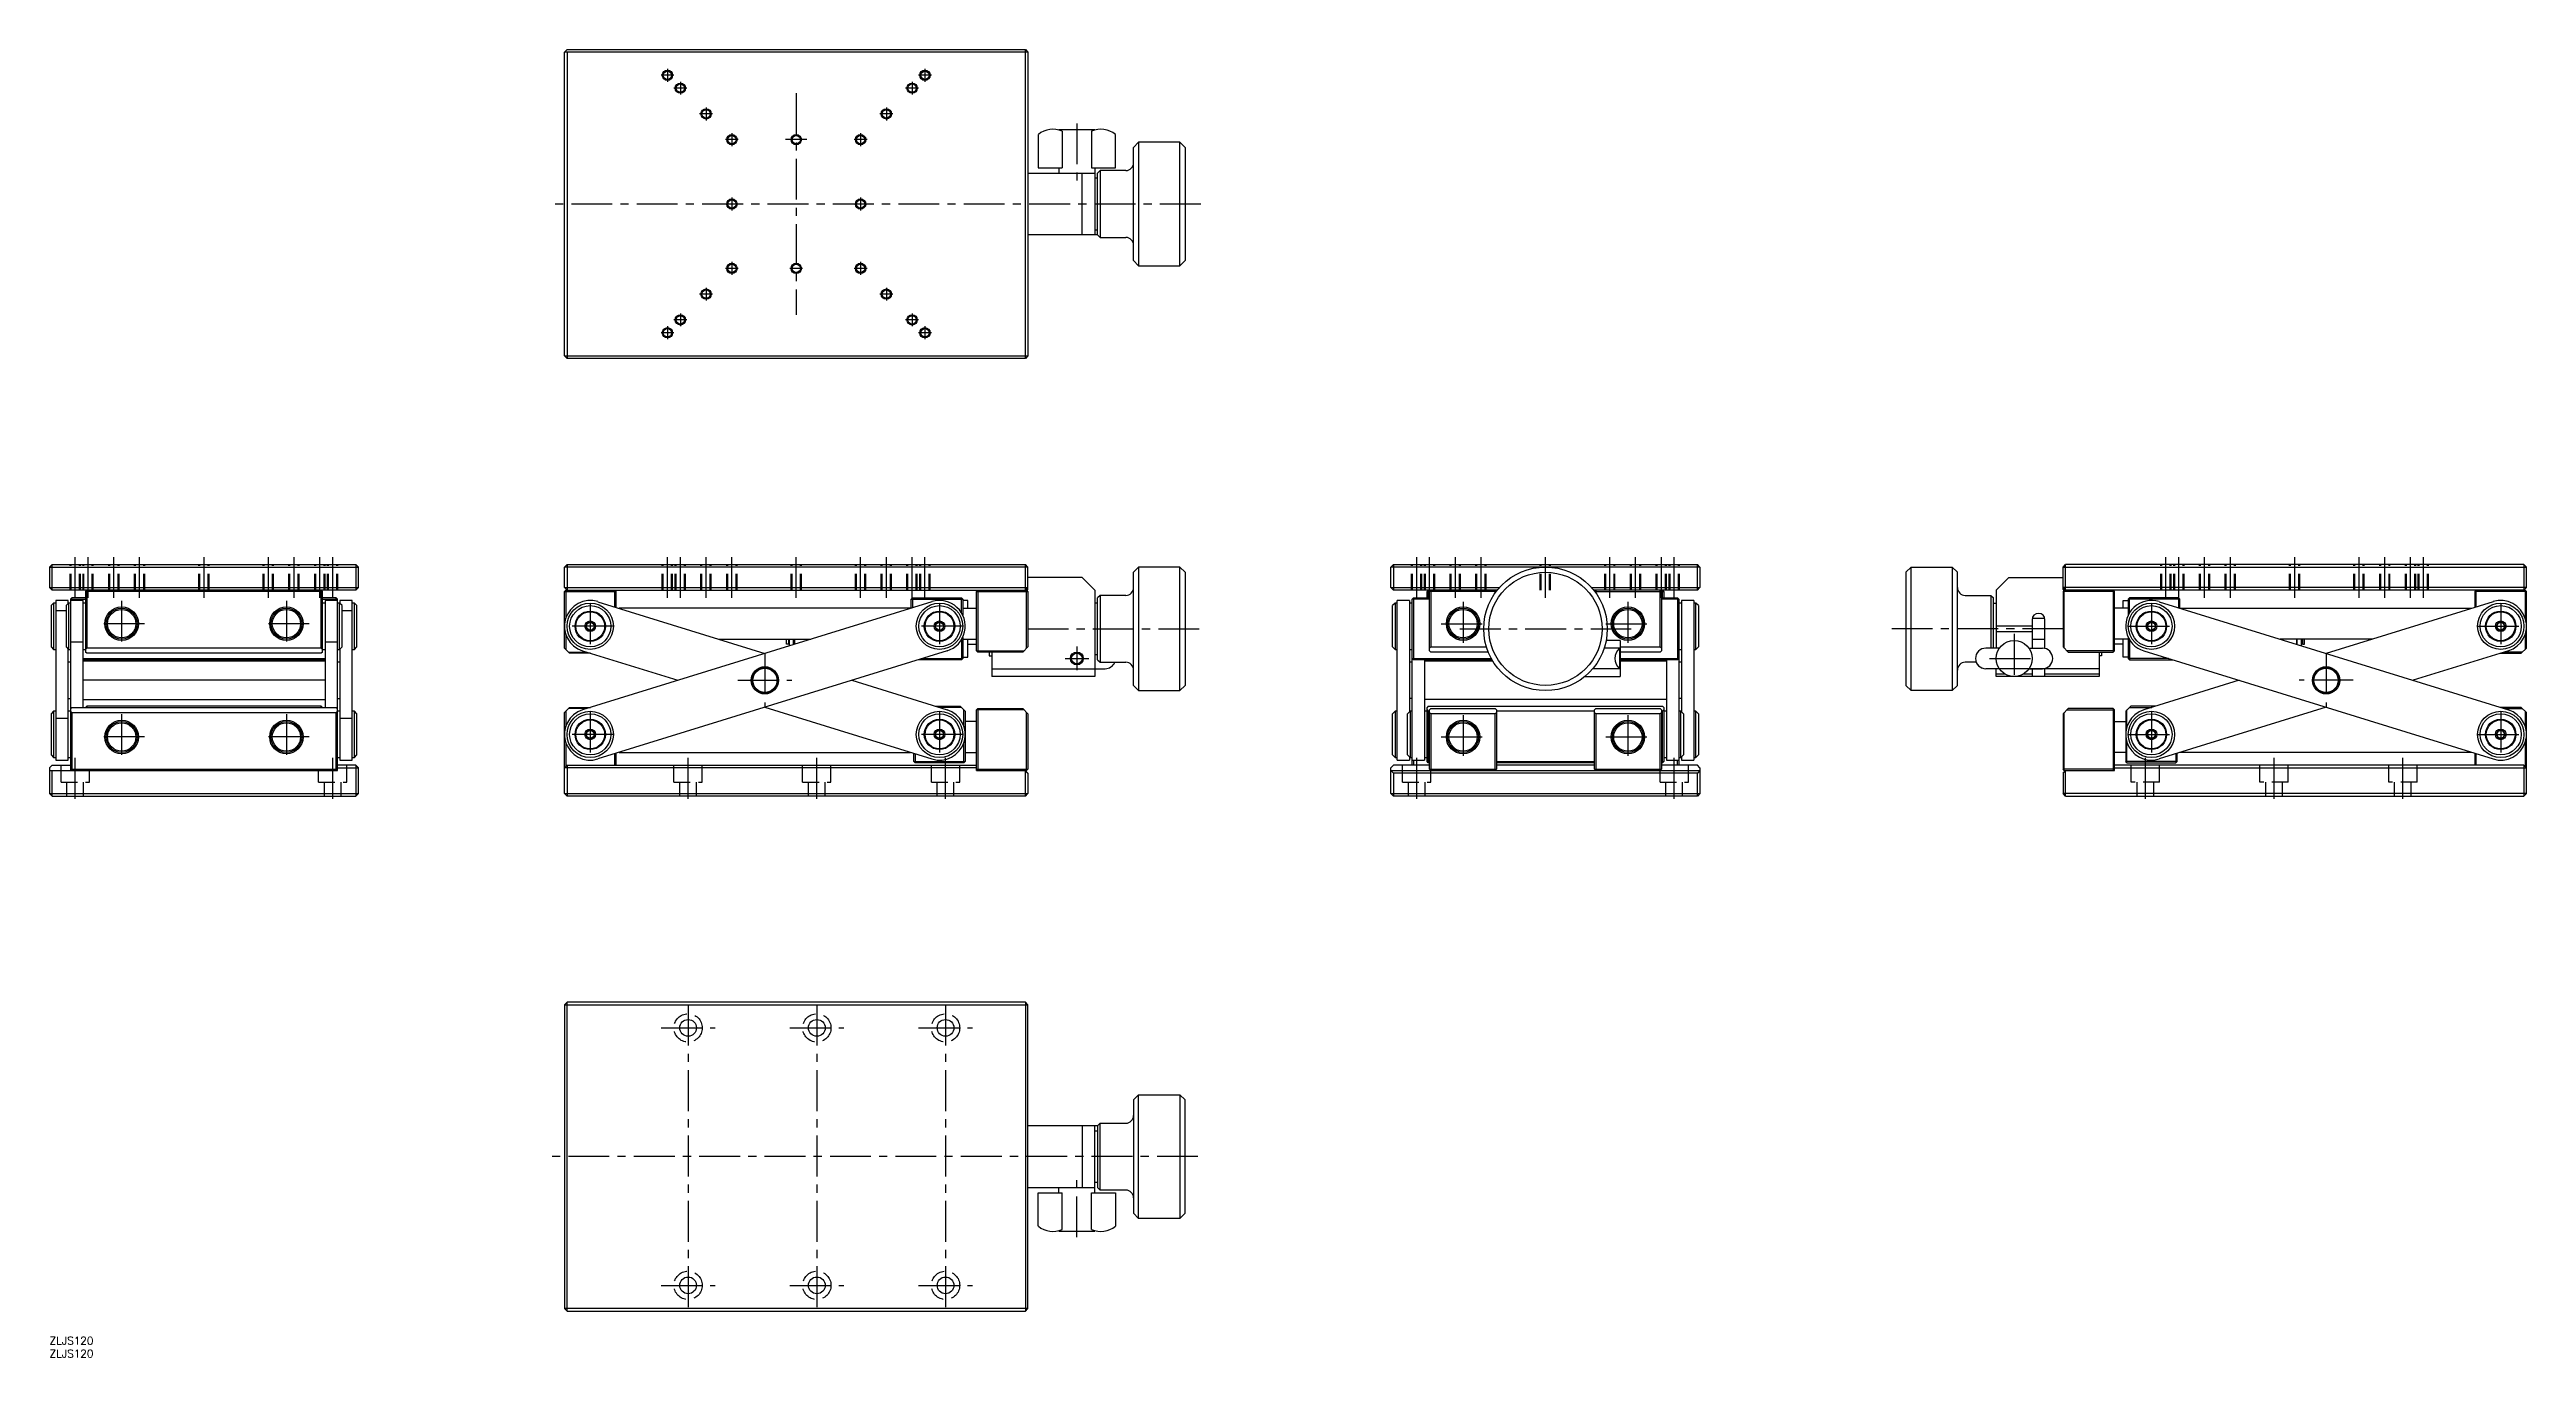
# Model space of a CAD drawing. Extents: x 0 to 962, y -8 to 500.
import ezdxf

# ---------------------------------------------------------------- set-up
doc = ezdxf.new("R2010")
doc.units = 0
doc.header["$LTSCALE"] = 0.5
doc.linetypes.add('CENTER', pattern=[50.8, 31.75, -6.35, 6.35, -6.35])
doc.linetypes.add('DASHED', pattern=[19.05, 12.7, -6.35])
for name, color, linetype in [('MSM_CENTER', 1, 'CENTER'), ('MSM_CONTINUOUS', 7, 'CONTINUOUS'), ('MSM_DASHED', 4, 'DASHED'), ('MSM_NARROW', 5, 'CONTINUOUS'), ('MSM_PART_NUMBER', 7, 'CONTINUOUS')]:
    doc.layers.add(name, color=color, linetype=linetype)
doc.styles.get("Standard").update_dxf_attribs({"font": 'txt.shx', "height": 3, "bigfont": 'bigfont.shx'})

# ---------------------------------------------------------------- blocks, each defined once
blk = doc.blocks.new('*U7')
at = {"layer": 'MSM_PART_NUMBER'}
blk.add_text('ZLJS120', height=3, dxfattribs=at).set_placement((0, -3))
blk = doc.blocks.new('*U8')
at = {"layer": 'MSM_PART_NUMBER'}
blk.add_text('ZLJS120', height=3, dxfattribs=at).set_placement((0, -8))

msp = doc.modelspace()

# ---------------------------------------------------------------- linework, layer by layer
at = {"layer": 'MSM_CENTER'}
for p, q in [((240, 492.5), (240, 487.5)), ((340, 492.5), (340, 487.5)), ((242.5, 490), (237.5, 490)), ((247.5, 485), (242.5, 485)), ((245, 487.5), (245, 482.5)), ((290, 483), (290, 397)), ((337.5, 485), (332.5, 485)), ((335, 487.5), (335, 482.5)), ((342.5, 490), (337.5, 490)), ((257.5, 475), (252.5, 475)), ((255, 477.5), (255, 472.5)), ((327.5, 475), (322.5, 475)), ((325, 477.5), (325, 472.5)), ((267.5, 465), (262.5, 465)), ((265, 467.5), (265, 462.5)), ((294.15, 465), (285.85, 465)), ((317.5, 465), (312.5, 465)), ((315, 467.5), (315, 462.5)), ((399, 471.3), (399, 447)), ((447.14, 440), (195, 440)), ((265, 442.5), (265, 437.5)), ((315, 442.5), (315, 437.5)), ((267.5, 415), (262.5, 415)), ((265, 417.5), (265, 412.5)), ((292.5, 415), (287.5, 415)), ((317.5, 415), (312.5, 415)), ((315, 417.5), (315, 412.5)), ((257.5, 405), (252.5, 405)), ((255, 407.5), (255, 402.5)), ((327.5, 405), (322.5, 405)), ((325, 407.5), (325, 402.5)), ((247.5, 395), (242.5, 395)), ((245, 397.5), (245, 392.5)), ((337.5, 395), (332.5, 395)), ((335, 397.5), (335, 392.5)), ((242.5, 390), (237.5, 390)), ((240, 392.5), (240, 387.5)), ((342.5, 390), (337.5, 390)), ((340, 392.5), (340, 387.5)), ((10, 287), (10, 303)), ((15, 287), (15, 303)), ((25, 287), (25, 303)), ((35, 287), (35, 303)), ((60, 287), (60, 303)), ((85, 287), (85, 303)), ((95, 287), (95, 303)), ((105, 287), (105, 303)), ((110, 287), (110, 303)), ((240, 287), (240, 303)), ((245, 287), (245, 303)), ((255, 287), (255, 303)), ((265, 287), (265, 303)), ((290, 287), (290, 303)), ((315, 287), (315, 303)), ((325, 287), (325, 303)), ((335, 287), (335, 303)), ((340, 287), (340, 303)), ((531, 287), (531, 303)), ((536, 287), (536, 303)), ((546, 287), (546, 303)), ((556, 287), (556, 303)), ((581, 287), (581, 303)), ((606, 287), (606, 303)), ((616, 287), (616, 303)), ((626, 287), (626, 303)), ((631, 287), (631, 303)), ((822, 287), (822, 303)), ((827, 287), (827, 303)), ((837, 287), (837, 303)), ((847, 287), (847, 303)), ((872, 287), (872, 303)), ((897, 287), (897, 303)), ((907, 287), (907, 303)), ((917, 287), (917, 303)), ((922, 287), (922, 303)), ((28, 285.9), (28, 268.1)), ((92, 285.9), (92, 268.1)), ((210, 284.9), (210, 267.1)), ((345.65, 284.9), (345.65, 267.1)), ((549, 285.5), (549, 268.5)), ((613, 285.5), (613, 268.5)), ((816.35, 284.9), (816.35, 267.1)), ((952, 284.9), (952, 267.1)), ((36.9, 277), (19.1, 277)), ((100.9, 277), (83.1, 277)), ((218.9, 276), (201.1, 276)), ((354.55, 276), (336.75, 276)), ((379.84, 275), (447.14, 275)), ((540.5, 277), (557.5, 277)), ((547.76, 275), (614.24, 275)), ((604.5, 277), (621.5, 277)), ((782.16, 275), (714.86, 275)), ((763, 273), (763, 254)), ((807.45, 276), (825.25, 276)), ((943.1, 276), (960.9, 276)), ((277.82, 265.5), (277.82, 244.5)), ((394.4, 263.5), (403.6, 263.5)), ((399, 268.1), (399, 258.9)), ((753.5, 263.5), (772.5, 263.5)), ((884.18, 265.5), (884.18, 244.5)), ((267.32, 255), (288.32, 255)), ((894.68, 255), (873.68, 255)), ((28, 241.9), (28, 224.1)), ((92, 241.9), (92, 224.1)), ((210, 242.9), (210, 225.1)), ((345.65, 242.9), (345.65, 225.1)), ((549, 241.5), (549, 224.5)), ((613, 241.5), (613, 224.5)), ((816.35, 242.9), (816.35, 225.1)), ((952, 242.9), (952, 225.1)), ((36.9, 233), (19.1, 233)), ((100.9, 233), (83.1, 233)), ((218.9, 234), (201.1, 234)), ((354.55, 234), (336.75, 234)), ((540.5, 233), (557.5, 233)), ((604.5, 233), (621.5, 233)), ((807.45, 234), (825.25, 234)), ((943.1, 234), (960.9, 234)), ((10, 209), (10, 225)), ((110, 209), (110, 225)), ((248, 209), (248, 225)), ((298, 209), (298, 225)), ((348, 209), (348, 225)), ((531, 209), (531, 225)), ((631, 209), (631, 225)), ((814, 209), (814, 225)), ((864, 209), (864, 225)), ((914, 209), (914, 225)), ((248, 129), (248, 11)), ((298, 129), (298, 11)), ((348, 129), (348, 11)), ((237.5, 120), (258.5, 120)), ((287.5, 120), (308.5, 120)), ((337.5, 120), (358.5, 120)), ((446, 70), (195, 70)), ((399, 38.7), (399, 63)), ((237.5, 20), (258.5, 20)), ((287.5, 20), (308.5, 20)), ((337.5, 20), (358.5, 20))]:
    msp.add_line(p, q, dxfattribs=at)
at = {"layer": 'MSM_CONTINUOUS'}
for p, q in [((200, 499), (201, 500)), ((200, 381), (200, 499)), ((380, 499), (200, 499)), ((201, 500), (379, 500)), ((201, 499), (201, 380)), ((379, 380), (379, 500)), ((379, 500), (380, 499)), ((380, 499), (380, 381)), ((384, 467.03), (384, 454)), ((392, 469), (392, 468.74)), ((392, 469), (406, 469)), ((393.26, 468.28), (393.26, 454)), ((404.74, 468.28), (404.74, 454)), ((406, 468.74), (406, 469)), ((414, 454), (414, 467.03)), ((423, 464), (421, 462)), ((421, 418), (421, 462)), ((439, 464), (423, 464)), ((423, 464), (423, 416)), ((441, 462), (439, 464)), ((439, 416), (439, 464)), ((441, 462), (441, 418)), ((384, 454), (393.26, 454)), ((392, 454), (392, 452)), ((404.74, 454), (414, 454)), ((406, 454), (406, 428)), ((408, 453), (407, 452)), ((418, 453), (408, 453)), ((408, 453), (408, 427)), ((380, 452), (406, 452)), ((401, 428), (401, 452)), ((407, 450), (406, 450)), ((407, 428), (407, 452)), ((407, 428), (380, 428)), ((406, 430), (407, 430)), ((407, 428), (408, 427)), ((408, 427), (418, 427)), ((421, 418), (423, 416)), ((423, 416), (439, 416)), ((439, 416), (441, 418)), ((200, 381), (380, 381)), ((201, 380), (200, 381)), ((379, 380), (201, 380)), ((380, 381), (379, 380)), ((0, 299), (1, 300)), ((0, 299), (120, 299)), ((0, 299), (0, 291)), ((1, 300), (119, 300)), ((1, 290), (1, 300)), ((119, 300), (119, 290)), ((119, 300), (120, 299)), ((120, 291), (120, 299)), ((201, 300), (200, 299)), ((380, 299), (200, 299)), ((200, 291), (200, 299)), ((201, 300), (379, 300)), ((201, 300), (201, 290)), ((379, 290), (379, 300)), ((380, 299), (379, 300)), ((380, 290.3), (380, 299)), ((423, 299), (421, 297)), ((439, 299), (423, 299)), ((423, 299), (423, 251)), ((441, 297), (439, 299)), ((439, 251), (439, 299)), ((521, 299), (522, 300)), ((641, 299), (521, 299)), ((521, 291), (521, 299)), ((522, 300), (640, 300)), ((522, 300), (522, 290)), ((640, 290), (640, 300)), ((641, 299), (640, 300)), ((641, 299), (641, 291)), ((721, 297), (723, 299)), ((723, 299), (739, 299)), ((723, 251), (723, 299)), ((739, 299), (741, 297)), ((739, 299), (739, 251)), ((782, 299), (783, 300)), ((782, 290.3), (782, 299)), ((782, 299), (962, 299)), ((783, 290), (783, 300)), ((961, 300), (783, 300)), ((961, 300), (962, 299)), ((961, 300), (961, 290)), ((962, 291), (962, 299)), ((0, 291), (1, 290)), ((0, 291), (120, 291)), ((119, 290), (1, 290)), ((14.5, 290), (14, 289.5)), ((106, 289.5), (14, 289.5)), ((14, 289.5), (14, 266)), ((14.5, 290), (14.5, 267.5)), ((105.5, 267.5), (105.5, 290)), ((106, 289.5), (105.5, 290)), ((106, 266), (106, 289.5)), ((119, 290), (120, 291)), ((200, 291), (380, 291)), ((200, 291), (201, 290)), ((200, 289.5), (200.5, 290)), ((200, 267.5), (200, 289.5)), ((200, 289.5), (220, 289.5)), ((200.5, 290), (200.5, 279.12)), ((200.5, 290), (379.7, 290)), ((219.5, 283.53), (219.5, 290)), ((219.5, 290), (220, 289.5)), ((220, 289.5), (220, 283.37)), ((360, 289.5), (360.5, 290)), ((360, 266.5), (360, 289.5)), ((360, 289.5), (380, 289.5)), ((360.5, 290), (360.5, 266)), ((379, 290), (380, 291)), ((379.5, 267.5), (379.5, 290)), ((379.5, 290), (380, 289.5)), ((401, 295), (380, 295)), ((380, 289.5), (380, 268)), ((406, 290), (401, 295)), ((406, 290), (406, 256.5)), ((421, 253), (421, 297)), ((441, 297), (441, 253)), ((521, 291), (563.11, 291)), ((521, 291), (522, 290)), ((562.27, 290), (522, 290)), ((535.5, 290), (535, 289.5)), ((535, 287), (535, 289.5)), ((561.88, 289.5), (535, 289.5)), ((535.5, 290), (535.5, 287)), ((536, 289.5), (536.5, 290)), ((536, 266.5), (536, 289.5)), ((536.5, 290), (536.5, 268)), ((561.5, 288.99), (561.5, 290)), ((561.5, 290), (561.93, 289.57)), ((598.89, 291), (641, 291)), ((640, 290), (599.73, 290)), ((600.07, 289.57), (600.5, 290)), ((600.12, 289.5), (627, 289.5)), ((600.5, 290), (600.5, 288.99)), ((625.5, 268), (625.5, 290)), ((625.5, 290), (626, 289.5)), ((626, 289.5), (626, 266.5)), ((626.5, 287), (626.5, 290)), ((627, 289.5), (626.5, 290)), ((627, 289.5), (627, 287)), ((640, 290), (641, 291)), ((721, 297), (721, 253)), ((741, 253), (741, 297)), ((756, 290), (761, 295)), ((756, 290), (756, 267.5)), ((761, 295), (782, 295)), ((962, 291), (782, 291)), ((783, 290), (782, 291)), ((782.5, 290), (782, 289.5)), ((782, 289.5), (782, 268)), ((802, 289.5), (782, 289.5)), ((961.5, 290), (782.3, 290)), ((782.5, 267.5), (782.5, 290)), ((801.5, 290), (801.5, 266)), ((802, 289.5), (801.5, 290)), ((802, 266.5), (802, 289.5)), ((942.5, 290), (942, 289.5)), ((942, 289.5), (942, 283.37)), ((962, 289.5), (942, 289.5)), ((942.5, 283.53), (942.5, 290)), ((962, 291), (961, 290)), ((961.5, 290), (961.5, 279.12)), ((962, 289.5), (961.5, 290)), ((962, 267.5), (962, 289.5)), ((1.6, 285), (0.6, 284)), ((0.6, 284), (0.6, 268)), ((2.4, 285), (1.6, 285)), ((1.6, 285), (1.6, 267)), ((7.2, 286), (2.4, 286)), ((2.4, 286), (2.4, 224)), ((2.4, 282.15), (6.4, 282.15)), ((7.4, 285), (6.4, 284)), ((6.4, 284), (6.4, 268)), ((7.2, 284.8), (7.2, 286)), ((8.2, 285), (7.2, 285)), ((7.4, 285), (7.4, 267)), ((8.2, 286.5), (8.7, 287)), ((8.2, 286.5), (14, 286.5)), ((8.2, 286.5), (8.2, 220)), ((13, 286), (8.2, 286)), ((14, 287), (8.7, 287)), ((8.7, 286), (8.7, 287)), ((13, 244.5), (13, 286)), ((14, 285), (13, 285)), ((111.3, 287), (106, 287)), ((106, 286.5), (111.8, 286.5)), ((107, 285), (106, 285)), ((111.8, 286), (107, 286)), ((107, 286), (107, 244.5)), ((111.3, 286), (111.3, 287)), ((111.3, 287), (111.8, 286.5)), ((111.8, 220), (111.8, 286.5)), ((112.8, 285), (111.8, 285)), ((113.6, 284), (112.6, 285)), ((112.6, 267), (112.6, 285)), ((117.6, 286), (112.8, 286)), ((112.8, 286), (112.8, 284.8)), ((113.6, 268), (113.6, 284)), ((113.6, 282.15), (117.6, 282.15)), ((117.6, 224), (117.6, 286)), ((118.4, 285), (117.6, 285)), ((119.4, 284), (118.4, 285)), ((118.4, 267), (118.4, 285)), ((119.4, 268), (119.4, 284)), ((342.69, 285.55), (207.04, 243.55)), ((212.96, 285.55), (277.82, 265.47)), ((334.44, 283), (221.2, 283)), ((334.65, 286.5), (335.15, 287)), ((334.65, 283.06), (334.65, 286.5)), ((334.65, 286.5), (354.65, 286.5)), ((335.15, 287), (335.15, 283.22)), ((335.15, 287), (354.15, 287)), ((354.15, 281.27), (354.15, 287)), ((354.15, 287), (354.65, 286.5)), ((354.65, 286.5), (354.65, 280.36)), ((356.65, 286), (354.65, 286)), ((354.65, 283), (360, 283)), ((356.65, 283), (356.65, 286)), ((407, 285), (406, 285)), ((408, 288), (407, 287)), ((407, 263), (407, 287)), ((418, 288), (408, 288)), ((408, 288), (408, 262)), ((522.6, 285), (521.6, 284)), ((521.6, 268), (521.6, 284)), ((523.4, 285), (522.6, 285)), ((522.6, 285), (522.6, 267)), ((528.2, 286), (523.4, 286)), ((523.4, 224), (523.4, 286)), ((528.2, 286), (528.2, 242.8)), ((529.2, 285), (528.2, 285)), ((529.7, 287), (529.2, 286.5)), ((536, 286.5), (529.2, 286.5)), ((529.2, 222), (529.2, 286.5)), ((529.7, 287), (536, 287)), ((529.7, 287), (529.7, 263)), ((626, 287), (632.3, 287)), ((632.8, 286.5), (626, 286.5)), ((632.3, 287), (632.3, 263)), ((632.3, 287), (632.8, 286.5)), ((632.8, 286.5), (632.8, 222)), ((633.8, 285), (632.8, 285)), ((638.6, 286), (633.8, 286)), ((633.8, 286), (633.8, 242.8)), ((638.6, 286), (638.6, 224)), ((639.4, 285), (638.6, 285)), ((640.4, 284), (639.4, 285)), ((639.4, 267), (639.4, 285)), ((640.4, 284), (640.4, 268)), ((744, 288), (754, 288)), ((754, 288), (755, 287)), ((754, 288), (754, 267.5)), ((755, 267.5), (755, 287)), ((755, 285), (756, 285)), ((774.95, 279), (770.05, 279)), ((807.35, 283), (802, 283)), ((805.35, 286), (807.35, 286)), ((805.35, 283), (805.35, 286)), ((807.85, 287), (807.35, 286.5)), ((827.35, 286.5), (807.35, 286.5)), ((807.35, 286.5), (807.35, 280.36)), ((807.85, 281.27), (807.85, 287)), ((826.85, 287), (807.85, 287)), ((819.31, 285.55), (954.96, 243.55)), ((826.85, 287), (826.85, 283.22)), ((827.35, 286.5), (826.85, 287)), ((827.35, 283.06), (827.35, 286.5)), ((827.56, 283), (940.8, 283)), ((949.04, 285.55), (884.18, 265.47)), ((13, 269.85), (8.2, 269.85)), ((111.8, 269.85), (107, 269.85)), ((200.5, 272.88), (200.5, 267)), ((208.27, 276), (209.13, 277.5)), ((209.13, 274.5), (208.27, 276)), ((209.13, 277.5), (210.87, 277.5)), ((210.87, 274.5), (209.13, 274.5)), ((210.87, 277.5), (211.73, 276)), ((211.73, 276), (210.87, 274.5)), ((259.96, 271), (295.69, 271)), ((286.2, 269), (286.2, 271)), ((287, 271), (287, 269)), ((287.4, 268.43), (287.4, 271)), ((289, 268.93), (289, 271)), ((289.3, 271), (289.3, 269.02)), ((343.91, 276), (344.78, 277.5)), ((344.78, 274.5), (343.91, 276)), ((344.78, 277.5), (346.51, 277.5)), ((346.51, 274.5), (344.78, 274.5)), ((346.51, 277.5), (347.38, 276)), ((347.38, 276), (346.51, 274.5)), ((354.15, 270.73), (354.15, 263)), ((354.65, 271.64), (354.65, 263.5)), ((354.65, 271), (360, 271)), ((356.65, 264), (356.65, 271)), ((610, 270.5), (604.57, 270.5)), ((610, 270.5), (610, 256.5)), ((770, 276), (756, 276)), ((756, 274), (770, 274)), ((770, 278.5), (770, 267.5)), ((770, 271), (775, 271)), ((775, 267.32), (775, 278.5)), ((807.35, 271), (802, 271)), ((805.35, 264), (805.35, 271)), ((807.35, 271.64), (807.35, 263.5)), ((807.85, 270.73), (807.85, 263)), ((815.49, 277.5), (814.62, 276)), ((814.62, 276), (815.49, 274.5)), ((817.22, 277.5), (815.49, 277.5)), ((815.49, 274.5), (817.22, 274.5)), ((818.09, 276), (817.22, 277.5)), ((817.22, 274.5), (818.09, 276)), ((902.04, 271), (866.31, 271)), ((872.7, 271), (872.7, 269.02)), ((873, 268.93), (873, 271)), ((874.6, 268.43), (874.6, 271)), ((875, 271), (875, 269)), ((875.8, 269), (875.8, 271)), ((951.13, 277.5), (950.27, 276)), ((950.27, 276), (951.13, 274.5)), ((952.87, 277.5), (951.13, 277.5)), ((951.13, 274.5), (952.87, 274.5)), ((953.73, 276), (952.87, 277.5)), ((952.87, 274.5), (953.73, 276)), ((961.5, 272.88), (961.5, 267)), ((0.6, 268), (1.6, 267)), ((1.6, 267), (2.4, 267)), ((6.4, 268), (7.4, 267)), ((7.2, 267), (8.2, 267)), ((7.2, 224), (7.2, 267)), ((8.2, 262), (7.2, 262)), ((13, 267), (14, 267)), ((13, 263.5), (107, 263.5)), ((13, 263), (107, 263)), ((107, 262.5), (13, 262.5)), ((14.5, 267.5), (14, 267)), ((14.5, 265.5), (14, 266)), ((105.5, 267.5), (14.5, 267.5)), ((105.5, 265.5), (14.5, 265.5)), ((31, 262.5), (31, 263)), ((46, 262.5), (46, 263)), ((48, 262.5), (48, 263)), ((72, 262.5), (72, 263)), ((106, 267), (105.5, 267.5)), ((106, 266), (105.5, 265.5)), ((106, 267), (107, 267)), ((111.8, 267), (112.8, 267)), ((112.8, 262), (111.8, 262)), ((112.6, 267), (113.6, 268)), ((112.8, 267.2), (112.8, 224)), ((117.6, 267), (118.4, 267)), ((118.4, 267), (119.4, 268)), ((202, 265.5), (200, 267.5)), ((201.5, 266), (208.49, 266)), ((210.1, 265.5), (202, 265.5)), ((207.04, 266.45), (244.01, 255)), ((348.6, 266.45), (212.96, 224.45)), ((287, 269), (286.2, 269)), ((289, 269.3), (289.28, 269.02)), ((354.15, 263), (337.47, 263)), ((339.09, 263.5), (354.65, 263.5)), ((354.65, 263.5), (354.15, 263)), ((354.65, 264), (356.65, 264)), ((356.65, 269), (360, 269)), ((360, 266.5), (378.5, 266.5)), ((360.5, 266), (360, 266.5)), ((378, 266), (360.5, 266)), ((365, 266), (365, 264.5)), ((365, 264.5), (366, 264.5)), ((366, 266), (366, 256.5)), ((380, 268), (378, 266)), ((406, 265), (407, 265)), ((407, 263), (408, 262)), ((408, 262), (418, 262)), ((521.6, 268), (522.6, 267)), ((522.6, 267), (523.4, 267)), ((528.2, 267), (529.2, 267)), ((529.2, 262), (528.2, 262)), ((529.2, 263.5), (559.93, 263.5)), ((529.2, 263.5), (529.7, 263)), ((560.22, 263), (529.7, 263)), ((534, 263), (534, 224)), ((560.51, 262.5), (534, 262.5)), ((536.5, 268), (536, 267.5)), ((536, 266.5), (536.5, 266)), ((536.5, 268), (558.04, 268)), ((558.75, 266), (536.5, 266)), ((609.91, 267.5), (603.8, 267.5)), ((609.91, 259.5), (609.91, 267.5)), ((610, 268), (625.5, 268)), ((625.5, 266), (610, 266)), ((610, 263.5), (632.8, 263.5)), ((632.3, 263), (610, 263)), ((628, 262.5), (610, 262.5)), ((626, 267.5), (625.5, 268)), ((625.5, 266), (626, 266.5)), ((628, 263), (628, 224)), ((632.3, 263), (632.8, 263.5)), ((632.8, 267), (633.8, 267)), ((633.8, 262), (632.8, 262)), ((638.6, 267), (639.4, 267)), ((639.4, 267), (640.4, 268)), ((748.29, 262), (744, 262)), ((757.26, 267.5), (752, 267.5)), ((768.74, 267.5), (774, 267.5)), ((782, 268), (784, 266)), ((802, 266.5), (783.5, 266.5)), ((784, 266), (801.5, 266)), ((796, 266), (796, 256.5)), ((797, 264.5), (796, 264.5)), ((797, 266), (797, 264.5)), ((801.5, 266), (802, 266.5)), ((805.35, 269), (802, 269)), ((807.35, 264), (805.35, 264)), ((822.91, 263.5), (807.35, 263.5)), ((807.35, 263.5), (807.85, 263)), ((807.85, 263), (824.53, 263)), ((813.4, 266.45), (949.04, 224.45)), ((873, 269.3), (872.72, 269.02)), ((875, 269), (875.8, 269)), ((954.96, 266.45), (917.99, 255)), ((951.9, 265.5), (960, 265.5)), ((960.5, 266), (953.51, 266)), ((960, 265.5), (962, 267.5)), ((107, 255), (13, 255)), ((311.63, 255), (348.6, 243.55)), ((366, 259.5), (410, 259.5)), ((406, 256.5), (366, 256.5)), ((421, 253), (423, 251)), ((423, 251), (439, 251)), ((439, 251), (441, 253)), ((596.29, 256.5), (610, 256.5)), ((609.91, 259.5), (599.32, 259.5)), ((723, 251), (721, 253)), ((739, 251), (723, 251)), ((741, 253), (739, 251)), ((796, 259.5), (752, 259.5)), ((757.26, 259.5), (752, 259.5)), ((756, 256.5), (756, 259.5)), ((756, 257.5), (759.39, 257.5)), ((796, 256.5), (756, 256.5)), ((766.61, 257.5), (770, 257.5)), ((768.74, 259.5), (774, 259.5)), ((770, 259.5), (770, 256.5)), ((775, 256.5), (775, 259.67)), ((775, 257.5), (796, 257.5)), ((850.37, 255), (813.4, 243.55)), ((1.6, 243), (0.6, 242)), ((0.6, 242), (0.6, 226)), ((2.4, 243), (1.6, 243)), ((1.6, 243), (1.6, 225)), ((7.2, 248), (8.2, 248)), ((8.2, 243), (7.2, 243)), ((8.2, 244), (8.7, 244.5)), ((8.2, 243), (8.7, 242.5)), ((8.7, 244.5), (111.3, 244.5)), ((8.7, 242.5), (111.3, 242.5)), ((8.7, 242.5), (8.7, 220)), ((13, 247.5), (107, 247.5)), ((14, 244.5), (14.5, 245)), ((14.5, 245), (14.5, 244.5)), ((105.5, 245), (14.5, 245)), ((105.5, 244.5), (105.5, 245)), ((105.5, 245), (106, 244.5)), ((111.3, 244.5), (111.8, 244)), ((111.3, 242.5), (111.8, 243)), ((111.3, 220), (111.3, 242.5)), ((111.8, 248), (112.8, 248)), ((112.8, 243), (111.8, 243)), ((118.4, 243), (117.6, 243)), ((119.4, 242), (118.4, 243)), ((118.4, 225), (118.4, 243)), ((119.4, 226), (119.4, 242)), ((200, 242.5), (202, 244.5)), ((200, 211), (200, 242.5)), ((200.5, 243), (200.5, 237.12)), ((208.49, 244), (201.5, 244)), ((202, 244.5), (210.1, 244.5)), ((277.82, 244.53), (342.69, 224.45)), ((343.93, 245), (353.65, 245)), ((354.15, 244.5), (345.54, 244.5)), ((353.65, 245), (355.65, 243)), ((355.15, 237.12), (355.15, 243.5)), ((355.65, 243), (355.65, 223.5)), ((360.5, 244), (360, 243.5)), ((378.5, 243.5), (360, 243.5)), ((360, 220), (360, 243.5)), ((360.5, 244), (378, 244)), ((360.5, 244), (360.5, 220)), ((378, 244), (380, 242)), ((379.5, 220), (379.5, 242.5)), ((380, 242), (380, 220.5)), ((522.6, 243), (521.6, 242)), ((521.6, 226), (521.6, 242)), ((523.4, 243), (522.6, 243)), ((522.6, 243), (522.6, 225)), ((528.4, 243), (527.4, 242)), ((527.4, 226), (527.4, 242)), ((529.2, 248), (528.2, 248)), ((529.2, 243), (528.4, 243)), ((528.4, 243), (528.4, 225)), ((628, 247.5), (534, 247.5)), ((535, 243), (534, 243)), ((535.5, 245), (535, 244.5)), ((535, 223.5), (535, 244.5)), ((535, 243.5), (535.5, 243)), ((535.5, 245), (626.5, 245)), ((536, 243), (535.5, 243)), ((535.5, 243), (535.5, 223)), ((536.5, 244), (536, 243.5)), ((536, 220.5), (536, 243.5)), ((536, 242.5), (536.5, 242)), ((536.5, 244), (561.5, 244)), ((561.5, 242), (536.5, 242)), ((536.5, 242), (536.5, 220)), ((562, 243.5), (561.5, 244)), ((561.5, 242), (562, 242.5)), ((561.5, 220), (561.5, 242)), ((562, 243.5), (562, 220.5)), ((600, 243), (562, 243)), ((600, 243.5), (600.5, 244)), ((600, 220.5), (600, 243.5)), ((600.5, 242), (600, 242.5)), ((600.5, 244), (625.5, 244)), ((600.5, 242), (600.5, 220)), ((625.5, 242), (600.5, 242)), ((626, 243.5), (625.5, 244)), ((625.5, 242), (626, 242.5)), ((625.5, 220), (625.5, 242)), ((626, 243.5), (626, 220.5)), ((626.5, 243), (626, 243)), ((627, 244.5), (626.5, 245)), ((626.5, 243), (627, 243.5)), ((626.5, 223), (626.5, 243)), ((627, 244.5), (627, 223.5)), ((628, 243), (627, 243)), ((633.8, 248), (632.8, 248)), ((633.6, 243), (632.8, 243)), ((634.6, 242), (633.6, 243)), ((633.6, 225), (633.6, 243)), ((634.6, 242), (634.6, 226)), ((639.4, 243), (638.6, 243)), ((640.4, 242), (639.4, 243)), ((639.4, 225), (639.4, 243)), ((640.4, 242), (640.4, 226)), ((784, 244), (782, 242)), ((782, 242), (782, 220.5)), ((782.5, 220), (782.5, 242.5)), ((783.5, 243.5), (802, 243.5)), ((801.5, 244), (784, 244)), ((801.5, 244), (802, 243.5)), ((801.5, 244), (801.5, 220)), ((802, 220), (802, 243.5)), ((808.35, 245), (806.35, 243)), ((806.35, 243), (806.35, 223.5)), ((806.85, 237.12), (806.85, 243.5)), ((807.85, 244.5), (816.46, 244.5)), ((818.07, 245), (808.35, 245)), ((884.18, 244.53), (819.31, 224.45)), ((960, 244.5), (951.9, 244.5)), ((953.51, 244), (960.5, 244)), ((962, 242.5), (960, 244.5)), ((961.5, 243), (961.5, 237.12)), ((962, 211), (962, 242.5)), ((7.2, 240.15), (2.4, 240.15)), ((117.6, 240.15), (112.8, 240.15)), ((208.27, 234), (209.13, 235.5)), ((209.13, 232.5), (208.27, 234)), ((209.13, 235.5), (210.87, 235.5)), ((210.87, 232.5), (209.13, 232.5)), ((210.87, 235.5), (211.73, 234)), ((211.73, 234), (210.87, 232.5)), ((343.91, 234), (344.78, 235.5)), ((344.78, 232.5), (343.91, 234)), ((344.78, 235.5), (346.51, 235.5)), ((346.51, 232.5), (344.78, 232.5)), ((346.51, 235.5), (347.38, 234)), ((347.38, 234), (346.51, 232.5)), ((360, 239), (355.65, 239)), ((802, 239), (806.35, 239)), ((815.49, 235.5), (814.62, 234)), ((814.62, 234), (815.49, 232.5)), ((817.22, 235.5), (815.49, 235.5)), ((815.49, 232.5), (817.22, 232.5)), ((818.09, 234), (817.22, 235.5)), ((817.22, 232.5), (818.09, 234)), ((951.13, 235.5), (950.27, 234)), ((950.27, 234), (951.13, 232.5)), ((952.87, 235.5), (951.13, 235.5)), ((951.13, 232.5), (952.87, 232.5)), ((953.73, 234), (952.87, 235.5)), ((952.87, 232.5), (953.73, 234)), ((0, 221), (1, 222)), ((0.6, 226), (1.6, 225)), ((1, 222), (8.2, 222)), ((1.6, 225), (2.4, 225)), ((2.4, 224), (7.2, 224)), ((7.2, 225), (8.2, 225)), ((111.8, 225), (112.8, 225)), ((119, 222), (111.8, 222)), ((112.8, 224), (117.6, 224)), ((117.6, 225), (118.4, 225)), ((118.4, 225), (119.4, 226)), ((119, 222), (119, 210)), ((119, 222), (120, 221)), ((201, 222), (200, 221)), ((200.5, 230.88), (200.5, 221.5)), ((201, 222), (201, 210)), ((201, 222), (360, 222)), ((219.5, 222), (219.5, 226.47)), ((220, 226.63), (220, 222)), ((221.2, 227), (334.44, 227)), ((335.65, 223.5), (335.65, 226.63)), ((335.65, 223.5), (355.65, 223.5)), ((336.15, 223), (335.65, 223.5)), ((336.15, 226.47), (336.15, 223)), ((355.15, 223), (336.15, 223)), ((355.15, 223), (355.15, 230.88)), ((355.15, 223), (355.65, 223.5)), ((355.65, 227), (360, 227)), ((522, 222), (521, 221)), ((521.6, 226), (522.6, 225)), ((536, 222), (522, 222)), ((522.6, 225), (523.4, 225)), ((523.4, 224), (528.2, 224)), ((527.4, 226), (528.4, 225)), ((528.2, 225.2), (528.2, 224)), ((528.2, 225), (529.2, 225)), ((529.2, 224), (534, 224)), ((529.7, 224), (529.7, 222)), ((534, 225), (535, 225)), ((535, 223.5), (536, 223.5)), ((535.5, 223), (535, 223.5)), ((536, 223), (535.5, 223)), ((562, 223.5), (600, 223.5)), ((600, 223), (562, 223)), ((600, 222), (562, 222)), ((626, 223.5), (627, 223.5)), ((626.5, 223), (626, 223)), ((640, 222), (626, 222)), ((627, 223.5), (626.5, 223)), ((627, 225), (628, 225)), ((628, 224), (632.8, 224)), ((632.3, 222), (632.3, 224)), ((632.8, 225), (633.8, 225)), ((633.6, 225), (634.6, 226)), ((633.8, 225.2), (633.8, 224)), ((633.8, 224), (638.6, 224)), ((638.6, 225), (639.4, 225)), ((639.4, 225), (640.4, 226)), ((641, 221), (640, 222)), ((806.35, 227), (802, 227)), ((961, 222), (802, 222)), ((826.35, 223.5), (806.35, 223.5)), ((806.85, 223), (806.35, 223.5)), ((806.85, 223), (806.85, 230.88)), ((806.85, 223), (825.85, 223)), ((825.85, 226.47), (825.85, 223)), ((825.85, 223), (826.35, 223.5)), ((826.35, 223.5), (826.35, 226.63)), ((940.8, 227), (827.56, 227)), ((942, 226.63), (942, 222)), ((942.5, 222), (942.5, 226.47)), ((961, 222), (961, 210)), ((961, 222), (962, 221)), ((961.5, 230.88), (961.5, 221.5)), ((0, 221), (0, 211)), ((0, 220), (111.8, 220)), ((1, 210), (1, 220)), ((8.2, 220.5), (111.8, 220.5)), ((8.2, 220.5), (8.7, 220)), ((111.3, 220), (111.8, 220.5)), ((111.8, 221), (120, 221)), ((120, 211), (120, 221)), ((360, 221), (200, 221)), ((360, 220.5), (380, 220.5)), ((360, 220.5), (360.5, 220)), ((360, 220), (379.5, 220)), ((379, 210), (379, 220)), ((380, 219), (379, 220)), ((379.5, 220), (380, 220.5)), ((380, 219), (380, 211)), ((521, 211), (521, 221)), ((521, 220), (641, 220)), ((522, 219), (521, 220)), ((522, 219), (522, 210)), ((640, 219), (522, 219)), ((536, 220.5), (562, 220.5)), ((536.5, 220), (536, 220.5)), ((562, 220.5), (561.5, 220)), ((600, 220.5), (626, 220.5)), ((600.5, 220), (600, 220.5)), ((626, 220.5), (625.5, 220)), ((641, 220), (640, 219)), ((640, 210), (640, 219)), ((641, 221), (641, 211)), ((802, 220.5), (782, 220.5)), ((782.5, 220), (782, 220.5)), ((782, 219), (783, 220)), ((782, 219), (782, 211)), ((782.5, 220), (802, 220)), ((783, 210), (783, 220)), ((802, 220.5), (801.5, 220)), ((802, 221), (962, 221)), ((0, 211), (1, 210)), ((0, 211), (120, 211)), ((1, 210), (119, 210)), ((119, 210), (120, 211)), ((201, 210), (200, 211)), ((200, 211), (380, 211)), ((379, 210), (201, 210)), ((379, 210), (380, 211)), ((521, 211), (641, 211)), ((522, 210), (521, 211)), ((640, 210), (522, 210)), ((641, 211), (640, 210)), ((962, 211), (782, 211)), ((783, 210), (782, 211)), ((783, 210), (961, 210)), ((961, 210), (962, 211)), ((201, 130), (200, 129)), ((200, 129), (200, 11)), ((200, 129), (380, 129)), ((201, 10), (201, 130)), ((379, 130), (201, 130)), ((380, 129), (379, 130)), ((379, 130), (379, 10)), ((380, 11), (380, 129)), ((421, 92), (423, 94)), ((421, 92), (421, 48)), ((423, 94), (439, 94)), ((423, 46), (423, 94)), ((439, 94), (441, 92)), ((439, 94), (439, 46)), ((441, 48), (441, 92)), ((407, 82), (380, 82)), ((401, 82), (401, 58)), ((406, 56), (406, 82)), ((406, 80), (407, 80)), ((407, 82), (408, 83)), ((407, 82), (407, 58)), ((408, 83), (418, 83)), ((408, 57), (408, 83)), ((380, 58), (406, 58)), ((392, 56), (392, 58)), ((407, 60), (406, 60)), ((408, 57), (407, 58)), ((384, 42.97), (384, 56)), ((384, 56), (393.26, 56)), ((393.26, 41.72), (393.26, 56)), ((404.74, 41.72), (404.74, 56)), ((404.74, 56), (414, 56)), ((418, 57), (408, 57)), ((414, 56), (414, 42.97)), ((392, 41), (392, 41.26)), ((392, 41), (406, 41)), ((406, 41.26), (406, 41)), ((423, 46), (421, 48)), ((439, 46), (423, 46)), ((441, 48), (439, 46)), ((200, 11), (201, 10)), ((380, 11), (200, 11)), ((201, 10), (379, 10)), ((379, 10), (380, 11))]:
    msp.add_line(p, q, dxfattribs=at)
for centre, radius in [((240, 490), 1.62), ((340, 490), 1.62), ((245, 485), 1.62), ((335, 485), 1.62), ((255, 475), 1.62), ((325, 475), 1.62), ((265, 465), 1.62), ((290, 465), 1.62), ((315, 465), 1.62), ((265, 440), 1.62), ((315, 440), 1.62), ((265, 415), 1.62), ((290, 415), 1.62), ((315, 415), 1.62), ((255, 405), 1.62), ((325, 405), 1.62), ((245, 395), 1.62), ((335, 395), 1.62), ((240, 390), 1.62), ((340, 390), 1.62), ((581, 275), 24), ((581, 275), 22), ((28, 277), 6.5), ((28, 277), 6), ((28, 277), 5.5), ((92, 277), 6.5), ((92, 277), 6), ((92, 277), 5.5), ((210, 276), 9), ((210, 276), 8), ((210, 276), 5.9), ((210, 276), 5.6), ((345.65, 276), 9), ((345.65, 276), 8), ((345.65, 276), 5.9), ((345.65, 276), 5.6), ((549, 277), 6.5), ((549, 277), 6), ((549, 277), 5.5), ((613, 277), 6.5), ((613, 277), 6), ((613, 277), 5.5), ((816.35, 276), 9), ((816.35, 276), 8), ((816.35, 276), 5.9), ((816.35, 276), 5.6), ((952, 276), 9), ((952, 276), 8), ((952, 276), 5.9), ((952, 276), 5.6), ((210, 276), 2.06), ((210, 276), 1.5), ((345.65, 276), 2.06), ((345.65, 276), 1.5), ((763, 263.5), 7), ((816.35, 276), 2.06), ((816.35, 276), 1.5), ((952, 276), 2.06), ((952, 276), 1.5), ((277.82, 255), 5.3), ((277.82, 255), 5), ((399, 263.5), 2.07), ((884.18, 255), 5.3), ((884.18, 255), 5), ((277.82, 255), 4.7), ((884.18, 255), 4.7), ((210, 234), 9), ((210, 234), 8), ((345.65, 234), 9), ((345.65, 234), 8), ((816.35, 234), 9), ((816.35, 234), 8), ((952, 234), 9), ((952, 234), 8), ((28, 233), 6.5), ((28, 233), 6), ((28, 233), 5.5), ((92, 233), 6.5), ((92, 233), 6), ((92, 233), 5.5), ((210, 234), 5.9), ((210, 234), 5.6), ((210, 234), 2.06), ((210, 234), 1.5), ((345.65, 234), 5.9), ((345.65, 234), 5.6), ((345.65, 234), 2.06), ((345.65, 234), 1.5), ((549, 233), 6.5), ((549, 233), 6), ((549, 233), 5.5), ((613, 233), 6.5), ((613, 233), 6), ((613, 233), 5.5), ((816.35, 234), 5.9), ((816.35, 234), 5.6), ((816.35, 234), 2.06), ((816.35, 234), 1.5), ((952, 234), 5.9), ((952, 234), 5.6), ((952, 234), 2.06), ((952, 234), 1.5), ((248, 120), 3.25), ((298, 120), 3.25), ((348, 120), 3.25), ((248, 20), 3.25), ((298, 20), 3.25), ((348, 20), 3.25)]:
    msp.add_circle(centre, radius, dxfattribs=at)
for centre, radius, start, end in [((389.64, 460.35), 8.72, 65.48981, 129.89348), ((408.36, 460.35), 8.72, 50.09977, 114.51087), ((418, 456), 3, 270, 0), ((418, 424), 3, 0, 90), ((379.7, 290.3), 0.3, 270, 0), ((418, 291), 3, 270, 0), ((744, 291), 3, 180, 270), ((782.3, 290.3), 0.3, 180, 270), ((210, 276), 10, 72.79601, 252.79601), ((345.65, 276), 10, 287.20399, 107.204), ((772.5, 278.5), 2.5, 0, 180), ((816.35, 276), 10, 72.79601, 252.79603), ((952, 276), 10, 287.20399, 107.20399), ((60, 275), 22, 325.37646, 326.94429), ((60, 275), 24, 328.61183, 330.00002), ((410, 263.5), 4, 270, 337.97569), ((418, 259), 3, 0, 90), ((613.53, 263.5), 5.53, 133.63503, 226.36497), ((744, 259), 3, 90, 180), ((752, 263.5), 4, 90.00728, 269.99272), ((752, 263.5), 4, 202.02431, 270), ((774, 263.5), 4, 270.00728, 89.99272), ((210, 234), 10, 107.20399, 287.20398), ((345.65, 234), 10, 252.79601, 72.79599), ((816.35, 234), 10, 107.20399, 287.20398), ((952, 234), 10, 252.79601, 72.79599), ((418, 86), 3, 270, 0), ((418, 54), 3, 0, 90), ((389.64, 49.65), 8.72, 230.10652, 294.51019), ((408.36, 49.65), 8.72, 245.48913, 309.90023)]:
    msp.add_arc(centre, radius, start, end, dxfattribs=at)
at = {"layer": 'MSM_DASHED'}
for p, q in [((8, 290), (8, 300)), ((8.38, 290), (8.38, 300)), ((11.62, 290), (11.62, 300)), ((12, 290), (12, 300)), ((13, 290), (13, 300)), ((13.38, 290), (13.38, 300)), ((16.62, 290), (16.62, 300)), ((17, 290), (17, 300)), ((23, 290), (23, 300)), ((23.38, 290), (23.38, 300)), ((26.62, 290), (26.62, 300)), ((27, 290), (27, 300)), ((33, 290), (33, 300)), ((33.38, 290), (33.38, 300)), ((36.62, 290), (36.62, 300)), ((37, 290), (37, 300)), ((58, 290), (58, 300)), ((58.38, 290), (58.38, 300)), ((61.62, 290), (61.62, 300)), ((62, 290), (62, 300)), ((83, 290), (83, 300)), ((83.38, 290), (83.38, 300)), ((86.62, 290), (86.62, 300)), ((87, 290), (87, 300)), ((93, 290), (93, 300)), ((93.38, 290), (93.38, 300)), ((96.62, 290), (96.62, 300)), ((97, 290), (97, 300)), ((103, 290), (103, 300)), ((103.38, 290), (103.38, 300)), ((106.62, 290), (106.62, 300)), ((107, 290), (107, 300)), ((108, 290), (108, 300)), ((108.38, 290), (108.38, 300)), ((111.62, 290), (111.62, 300)), ((112, 290), (112, 300)), ((238, 290), (238, 300)), ((238.38, 290), (238.38, 300)), ((241.62, 290), (241.62, 300)), ((242, 290), (242, 300)), ((243, 290), (243, 300)), ((243.38, 290), (243.38, 300)), ((246.62, 290), (246.62, 300)), ((247, 290), (247, 300)), ((253, 290), (253, 300)), ((253.38, 290), (253.38, 300)), ((256.62, 290), (256.62, 300)), ((257, 290), (257, 300)), ((263, 290), (263, 300)), ((263.38, 290), (263.38, 300)), ((266.62, 290), (266.62, 300)), ((267, 290), (267, 300)), ((288, 290), (288, 300)), ((288.38, 290), (288.38, 300)), ((291.62, 290), (291.62, 300)), ((292, 290), (292, 300)), ((313, 290), (313, 300)), ((313.38, 290), (313.38, 300)), ((316.62, 290), (316.62, 300)), ((317, 290), (317, 300)), ((323, 290), (323, 300)), ((323.38, 290), (323.38, 300)), ((326.62, 290), (326.62, 300)), ((327, 290), (327, 300)), ((333, 290), (333, 300)), ((333.38, 290), (333.38, 300)), ((336.62, 290), (336.62, 300)), ((337, 290), (337, 300)), ((338, 290), (338, 300)), ((338.38, 290), (338.38, 300)), ((341.62, 290), (341.62, 300)), ((342, 290), (342, 300)), ((529, 290), (529, 300)), ((529.38, 290), (529.38, 300)), ((532.62, 290), (532.62, 300)), ((533, 290), (533, 300)), ((534, 290), (534, 300)), ((534.38, 290), (534.38, 300)), ((537.62, 290), (537.62, 300)), ((538, 290), (538, 300)), ((544, 290), (544, 300)), ((544.38, 290), (544.38, 300)), ((547.62, 290), (547.62, 300)), ((548, 290), (548, 300)), ((554, 290), (554, 300)), ((554.38, 290), (554.38, 300)), ((557.62, 290), (557.62, 300)), ((558, 290), (558, 300)), ((579, 290), (579, 300)), ((579.38, 290), (579.38, 300)), ((582.62, 290), (582.62, 300)), ((583, 290), (583, 300)), ((604, 290), (604, 300)), ((604.38, 290), (604.38, 300)), ((607.62, 290), (607.62, 300)), ((608, 290), (608, 300)), ((614, 290), (614, 300)), ((614.38, 290), (614.38, 300)), ((617.62, 290), (617.62, 300)), ((618, 290), (618, 300)), ((624, 290), (624, 300)), ((624.38, 290), (624.38, 300)), ((627.62, 290), (627.62, 300)), ((628, 290), (628, 300)), ((629, 290), (629, 300)), ((629.38, 290), (629.38, 300)), ((632.62, 290), (632.62, 300)), ((633, 290), (633, 300)), ((820, 290), (820, 300)), ((820.38, 290), (820.38, 300)), ((823.62, 290), (823.62, 300)), ((824, 290), (824, 300)), ((825, 290), (825, 300)), ((825.38, 290), (825.38, 300)), ((828.62, 290), (828.62, 300)), ((829, 290), (829, 300)), ((835, 290), (835, 300)), ((835.38, 290), (835.38, 300)), ((838.62, 290), (838.62, 300)), ((839, 290), (839, 300)), ((845, 290), (845, 300)), ((845.38, 290), (845.38, 300)), ((848.62, 290), (848.62, 300)), ((849, 290), (849, 300)), ((870, 290), (870, 300)), ((870.38, 290), (870.38, 300)), ((873.62, 290), (873.62, 300)), ((874, 290), (874, 300)), ((895, 290), (895, 300)), ((895.38, 290), (895.38, 300)), ((898.62, 290), (898.62, 300)), ((899, 290), (899, 300)), ((905, 290), (905, 300)), ((905.38, 290), (905.38, 300)), ((908.62, 290), (908.62, 300)), ((909, 290), (909, 300)), ((915, 290), (915, 300)), ((915.38, 290), (915.38, 300)), ((918.62, 290), (918.62, 300)), ((919, 290), (919, 300)), ((920, 290), (920, 300)), ((920.38, 290), (920.38, 300)), ((923.62, 290), (923.62, 300)), ((924, 290), (924, 300)), ((4.5, 215.5), (4.5, 222)), ((115.5, 215.5), (115.5, 222)), ((242.5, 215.5), (242.5, 222)), ((253.5, 215.5), (253.5, 222)), ((292.5, 215.5), (292.5, 222)), ((303.5, 215.5), (303.5, 222)), ((342.5, 215.5), (342.5, 222)), ((353.5, 215.5), (353.5, 222)), ((525.5, 215.5), (525.5, 222)), ((636.5, 215.5), (636.5, 222)), ((808.5, 215.5), (808.5, 222)), ((819.5, 215.5), (819.5, 222)), ((858.5, 215.5), (858.5, 222)), ((869.5, 215.5), (869.5, 222)), ((908.5, 215.5), (908.5, 222)), ((919.5, 215.5), (919.5, 222)), ((4.5, 215.5), (15.5, 215.5)), ((6.75, 210), (6.75, 215.5)), ((13.25, 210), (13.25, 215.5)), ((15.5, 215.5), (15.5, 220)), ((104.5, 215.5), (104.5, 220)), ((104.5, 215.5), (115.5, 215.5)), ((106.75, 210), (106.75, 215.5)), ((113.25, 210), (113.25, 215.5)), ((242.5, 215.5), (253.5, 215.5)), ((244.75, 210), (244.75, 215.5)), ((251.25, 210), (251.25, 215.5)), ((292.5, 215.5), (303.5, 215.5)), ((294.75, 210), (294.75, 215.5)), ((301.25, 210), (301.25, 215.5)), ((342.5, 215.5), (353.5, 215.5)), ((344.75, 210), (344.75, 215.5)), ((351.25, 210), (351.25, 215.5)), ((525.5, 215.5), (536.5, 215.5)), ((527.75, 210), (527.75, 215.5)), ((534.25, 210), (534.25, 215.5)), ((536.5, 215.5), (536.5, 220)), ((625.5, 215.5), (625.5, 220)), ((625.5, 215.5), (636.5, 215.5)), ((627.75, 210), (627.75, 215.5)), ((634.25, 210), (634.25, 215.5)), ((819.5, 215.5), (808.5, 215.5)), ((810.75, 210), (810.75, 215.5)), ((817.25, 210), (817.25, 215.5)), ((869.5, 215.5), (858.5, 215.5)), ((860.75, 210), (860.75, 215.5)), ((867.25, 210), (867.25, 215.5)), ((919.5, 215.5), (908.5, 215.5)), ((910.75, 210), (910.75, 215.5)), ((917.25, 210), (917.25, 215.5))]:
    msp.add_line(p, q, dxfattribs=at)
for centre in [(248, 120), (298, 120), (348, 120), (248, 20), (298, 20), (348, 20)]:
    msp.add_circle(centre, 5.5, dxfattribs=at)
at = {"layer": 'MSM_NARROW'}
for centre, radius in [((240, 490), 2), ((340, 490), 2), ((245, 485), 2), ((335, 485), 2), ((255, 475), 2), ((325, 475), 2), ((265, 465), 2), ((290, 465), 2), ((315, 465), 2), ((265, 440), 2), ((315, 440), 2), ((265, 415), 2), ((290, 415), 2), ((315, 415), 2), ((255, 405), 2), ((325, 405), 2), ((245, 395), 2), ((335, 395), 2), ((240, 390), 2), ((340, 390), 2), ((399, 263.5), 2.5)]:
    msp.add_circle(centre, radius, dxfattribs=at)

# ---------------------------------------------------------------- block references
at = {"layer": 'MSM_CONTINUOUS'}
for name in ['*U7', '*U8']:
    msp.add_blockref(name, (0, 0), dxfattribs=at)

doc.saveas('drawing.dxf')
